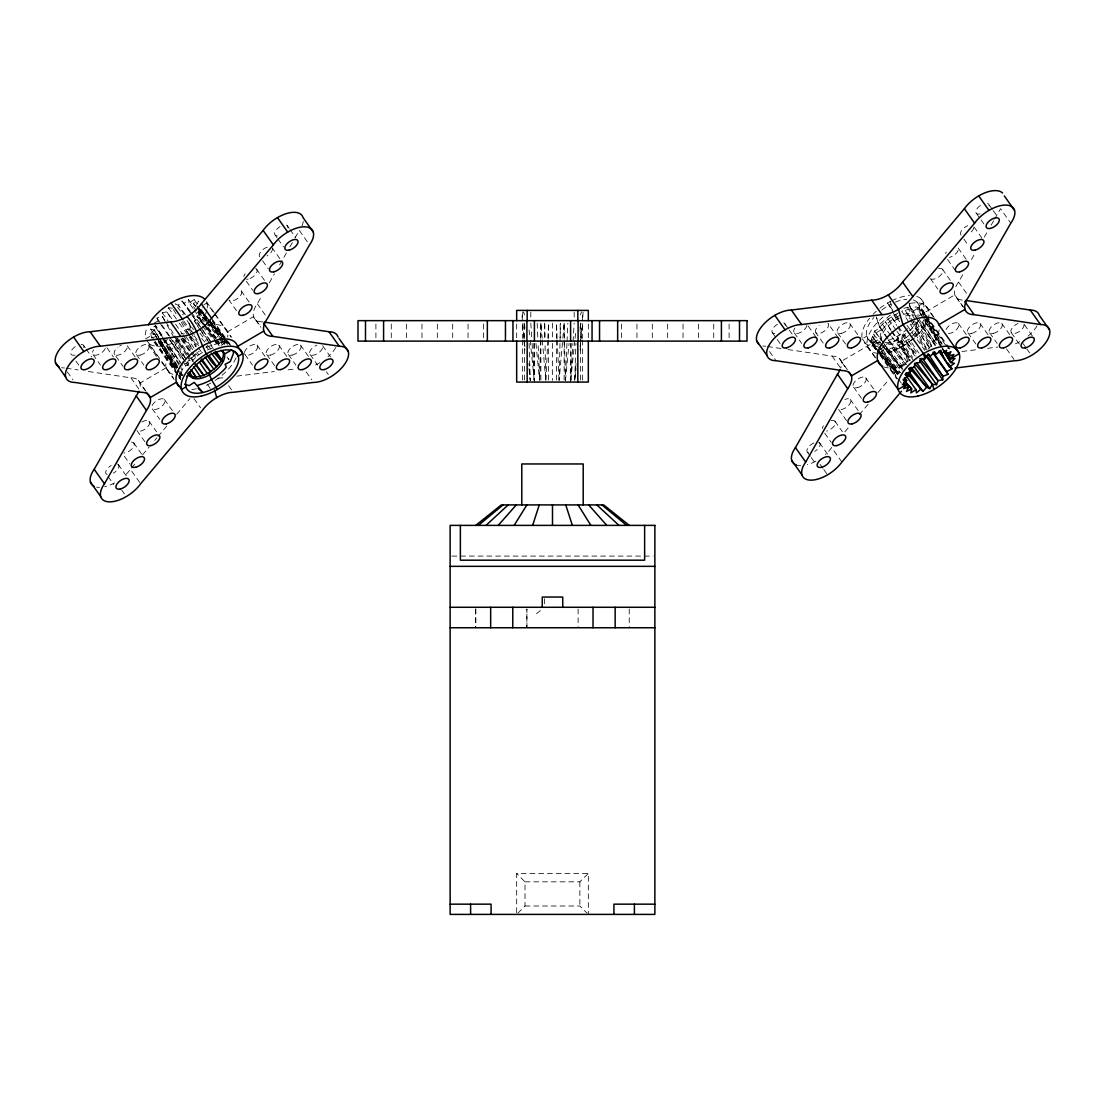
<?xml version="1.0" encoding="UTF-8"?>
<svg xmlns="http://www.w3.org/2000/svg" width="1105" height="1105" viewBox="0 0 1105 1105"><rect width="100%" height="100%" fill="white"/><g stroke="black" fill="none" stroke-linecap="round" stroke-linejoin="round"><path stroke-width="0.75" stroke-dasharray="5 3.75" d="M516.67 912.689L516.67 873.447L588.33 873.447L588.33 914.401M517.858 913.2L524.999 906.003L524.999 881.831L516.67 873.447M570.567 382.068L570.857 343.379M540.538 340.022L539.765 380.382L538.038 343.379M540.566 338.337L540.87 323.199L542.154 338.337M559.986 343.379L559.144 380.382L562.694 340.022M560.014 341.707L560.442 323.199M172.546 308.129L168.485 307.812L167.021 311.872L162.242 312.674L162.145 316.223L166.316 323.724M194.259 334.677L190.336 329.124L190.433 325.574M574.683 380.382L575.94 343.379M566.962 343.379L565.346 380.382L564.462 340.022M567.031 341.707L567.832 323.199M545.967 380.382L547.776 340.022M547.845 338.337L548.536 323.199L548.536 338.337M522.789 312.107L522.361 320.643L521.919 312.107M583.081 312.107L582.639 320.643L582.211 312.107M580.097 331.611L580.595 323.199L580.595 338.337M570.663 380.382L572.943 343.379M573.053 341.707L574.186 323.199M576.023 363.573L574.752 380.382L575.995 368.614M580.139 346.749L580.429 343.379M580.567 341.707L582.128 323.199M562.846 338.337L564.13 323.199L564.434 338.337M580.139 350.105L581.078 340.022M581.244 338.337L582.639 323.199L582.639 338.337M565.442 380.382L569.047 343.379M580.084 328.254L580.595 323.199M570.733 380.382L574.89 340.022M575.07 338.337L575.926 329.925M197.104 303.751L194.162 299.579L193.306 303.447L197.477 308.654M179.535 377.855L179.411 375.617L180.681 377.427L182.076 369.94L183.692 367.136L187.629 365.037M875.726 348.006L873.875 346.915L871.831 343.475L871.555 338.986L874.704 330.947L879.939 328.144L876.417 316.9M912.053 336.362L917.33 330.947L916.073 328.144L921.308 325.34L923.683 319.911L940.659 343.917M580.374 314.787L581.534 311.872M196.386 305.256L198.555 301.043L193.306 303.447L207.533 319.967M262.603 321.887A25.595 12.79 -35.3 0 1 257.299 303.792L261.595 296.306M269.302 282.825L274.454 273.847M279.593 264.855L286.457 252.879M289.883 246.885L294.165 239.398M295.021 237.907L299.317 230.42L307.687 242.257M955.853 286.761A25.595 12.79 -35.3 0 1 958.546 282.079L964.555 271.595M971.406 259.606L975.687 252.12M984.265 237.147L987.69 231.166M991.13 225.171L993.699 220.682M994.555 219.177L1000.55 208.707L1010.799 223.182M898.255 312.895L888.171 319.11L882.301 324.331L879.953 327.149L881.224 329.953L875.989 332.757L874.373 335.561L872.84 340.796L873.102 345.285L878.503 352.578M929.402 348.02L917.343 329.953L922.578 327.149L925.728 319.11L941.571 346.611M188.458 364.401L187.67 361.528L199.19 351.252M887.108 338.268L878.668 325.34L890.202 315.049L897.37 325.188M918.614 332.757C910.603 342.122 899.373 349.539 887.011 351.266L886.514 348.02L881.403 351.266L898.089 374.857M131.509 467.981L135.915 462.746M142.531 454.887L149.147 447.028M154.659 440.467L156.869 437.856M157.974 436.544L166.786 426.06M176.717 414.265L189.95 398.546M844.883 431.862L850.394 425.301M859.207 414.817L868.033 404.347M877.964 392.551L887.881 380.755M190.35 311.334L182.104 301.043L178.319 305.256L175.253 303.847L183.112 314.939M524.999 881.831L579.876 881.831L588.33 873.447M153.899 339.539L149.976 333.986L154.258 329.939L158.858 337.218M205.558 321.154L198.32 311.872L202.602 307.812M196.4 310.685L188.554 299.579L183.955 303.447L190.847 313.254M167.477 339.318L164.023 342.219L181.676 367.191M536.519 613.745L541.782 609.435M158.457 340.23L150.612 329.124L155.529 325.574L180.502 362.495M203.044 324.373L197.035 316.223L201.966 312.674L208.831 322.384M192.988 308.378L189.066 302.839L194.162 299.579M215.544 340.299L218.486 344.456L223.597 341.21L229.84 343.738L225.379 338.613M221.041 345.451L224.881 343.02L227.423 343.393L226.138 341.583M880.119 349.456L885.229 346.21L902.205 370.216M203.942 304.704L206.87 302.991L213.693 312.632M166.178 367.772L139.962 383.131L145.542 391.018M227.34 331.942L253.556 316.582L261.001 327.108M863.765 337.95L866.707 336.238L878.737 351.791M899.636 315.602A20.47 10.235 -35.3 0 0 880.533 338.379L841.209 361.404L846.789 369.305M918.379 316.21L954.803 294.869L965.038 309.345M873.102 345.285L881.804 340.188A20.47 10.235 -35.3 0 1 900.907 317.411M154.299 323.005L158.222 320.906L169.01 336.169M200.516 330.644L194.356 320.906L199.591 318.088L205.475 326.417M185.032 363.932L187.657 362.523L188.927 364.332L187.67 361.528M205.972 347.274L219.26 343.02L220.088 346.058M882.232 346.514L885.74 349.456L888.807 349.083L895.561 346.915L909.111 338.986L918.959 353.144M158.222 320.906L156.951 318.088L162.145 316.223L164.894 320.436M903.821 308.281L910.271 306.817L917.44 316.955M190.336 329.124L185.543 329.939L184.093 333.986L181.386 333.779M236.732 376.142L274.344 371.529M288.018 369.844L294.855 369.001M961.903 351.487L979.002 349.387M987.552 348.337L997.801 347.081M915.548 315.975L911.542 308.64L901.721 311.168L909.208 322.715M149.976 333.986L154.479 333.669L156.192 336.569L151.136 337.95L154.479 333.669L157.849 339.594M451.848 556.091L653.152 556.091M524.999 906.003L579.876 906.003L587.128 913.2M924.319 315.049L922.123 309.359L915.879 306.817L910.782 310.077L916.957 318.82M767.464 346.487L781.083 348.517M787.893 349.525L832.162 356.114A25.595 12.79 -35.3 0 1 840.739 368.02M66.231 368.2L78.137 369.982M88.359 371.501L130.915 377.827A25.595 12.79 -35.3 0 1 139.492 389.734M205.958 320.864L198.32 311.872L201.966 312.674M150.612 329.124L154.258 329.939L158.429 337.177M877.011 349.815L875.16 348.724L868.765 339.677M215.461 338.531L197.035 316.223L199.591 318.088M881.058 345.534L877.55 342.591L885.229 346.21L885.74 349.456L900.755 370.686M887.011 351.266L902.895 368.89M197.035 316.223L206.207 326.376M207.353 327.646L218.804 340.34M219.95 341.611L222.243 344.138M198.32 311.872L208.431 323.143M209.549 324.387L223.044 339.415M224.163 340.671L227.533 344.429M893.462 349.815L906.059 364.001M880.367 353.6L898.268 373.849M206.856 318.793L199.19 309.455L207.132 318.433M211.649 323.572L222.961 336.459M227.478 341.611L230.862 345.464M879.621 353.862L897.467 374.388L877.467 350.893M197.491 306.541L224.26 337.329M201.593 338.406L211.649 349.94M879.87 353.089L897.895 373.932M199.218 309.428L207.105 318.544M211.607 323.751L222.879 336.776M224.011 338.075L228.514 343.282M900.313 347.011L910.285 358.6M879.953 352.164L898.558 373.766M208.624 321.237L221.76 336.5M874.138 347.011L876.362 349.594M197.491 306.555L223.086 336.39M227.533 341.569L229.757 344.166L227.92 341.307M880.478 349.788L871.555 338.986M881.569 351.072L900.133 372.896M207.049 322.149L220.157 337.55M221.249 338.834L225.613 343.973M880.284 353.683L897.716 374.319M199.646 309.124L210.544 322.025M211.635 323.309L225.807 340.078M189.963 335.202L185.543 329.939L187.505 332.646M191.068 336.514L198.79 345.727M881.956 344.746L873.088 333.751M883.033 346.058L901.459 368.379M216.552 339.843L220.876 345.105M907.081 343.033L916.667 354.691M872.978 343.033L877.356 348.365M878.447 349.705L898.144 373.683M207.947 320.118L222.174 337.439M223.265 338.779L227.644 344.111M902.895 366.667L888.807 349.083M191.427 312.66L212.782 338.945M881.403 351.266L899.166 373.393M198.527 309.966L208.969 322.978M210.019 324.276L222.547 339.912M184.217 338.917L194.673 352.025M195.723 353.338L197.823 355.948M873.599 338.171L878.765 344.801M882.909 350.105L900.478 372.647M206.594 322.48L217.961 337.053M218.997 338.379L223.127 343.683M907.136 361.998L895.561 346.915M185.516 314.552L178.319 305.256L184.908 315.312M199.922 333.13L206.096 341.086M890.63 335.326L881.03 322.522M891.666 336.694L909.36 360.037M191.469 326.956L193.555 329.691M206.041 346.169L208.127 348.918M176.289 339.235L189.48 356.722M190.502 358.061L193.541 362.095M875.989 332.757L880.975 339.553M902.965 369.457L881.983 340.906L901.487 368.835M204.038 325.74L213.03 337.964M214.025 339.332L218.03 344.76M227.022 356.998L229.011 359.719L227.05 356.943M913.49 360.534L898.13 338.821L897.37 336.238L912.675 357.412M182.436 321.596L189.356 331.03M190.35 332.37L199.245 344.498M895.989 329.967L886.887 317.301M896.97 331.32L914.567 355.755M188.472 334L197.27 346.224M198.251 347.578L202.16 353.006M185.239 361.749L169.604 339.732L182.118 360.189M186.22 363.117L188.168 365.879M989.431 205.309L992.221 209.259M993.146 210.585L996.876 215.848M976.419 213.403L980.149 218.666M981.074 219.978L983.864 223.928M974.071 227.036L983.381 240.186M963.85 239.067L968.505 245.642M1024.418 324.76L1033.714 337.909M966.157 259.274L957.786 247.437A7.68 3.84 -35.3 0 1 956.626 252.838A7.68 3.84 -35.3 0 1 949.444 257.382M1023.05 343.572L1025.841 347.523M1026.78 348.835L1031.421 355.409M1011.407 332.84L1019.777 344.691M1001.765 323.434L1012 337.909M947.565 259.468L955.01 269.993M1006.503 348.862L1013.948 359.401M958.546 282.079L968.781 296.554M989.693 332.84L997.138 343.365M942.427 269.15L952.662 283.626M980.052 323.434L990.287 337.909M956.516 297.742L963.035 306.955M930.355 278.557L937.8 289.082M967.966 332.84L977.276 346.003M958.339 323.434L968.574 337.909M921.073 298.958L935.493 319.359M933.242 316.804L923.462 302.991L919.056 305.56L925.465 314.621L917.012 302.121M923.158 311.085L924.429 312.895M926.391 315.671L946.018 343.42M946.999 344.801L949.941 348.959M923.973 314.483L921.556 310.091L924.498 314.248M925.479 315.629L945.107 343.379M946.087 344.774L949.029 348.931M927.551 319.635L948.159 348.766M918.421 307.19L924.747 317.729M922.067 315.574L917.164 308.64L912.053 311.886L911.542 308.64M923.048 316.955L941.681 343.324M922.924 322.522L936.405 344.884M918.421 318.351L937.054 344.705M917.937 320.201L935.604 345.188M921.308 325.34L935.341 345.174M907.205 307.19L915.686 320.643M910.009 317.025L905.106 310.091L910.064 318.958M910.99 318.406L930.603 346.155M916.073 328.144L930.106 347.992M914.981 333.751L925.438 349.594M907.081 325.381L924.747 350.354M892.757 310.229L887.633 302.991L892.66 311.596M895.547 314.179L899.277 319.442M898.351 326.569L917.965 354.318M905.81 341.224L915.921 355.52M891.127 330.05L885.243 321.721L890.74 330.188M892.108 331.431L911.722 359.18M899.028 345.202L910.119 360.879M879.953 327.149L906.445 364.609M888.089 339.663L905.741 364.636M892.191 348.006L904.263 365.078M880.533 338.379L881.804 340.188M874.704 330.947L880.892 339.691M872.328 336.362L878.503 345.119M879.483 346.5L899.111 374.25M871.693 341.224L876.9 348.586M877.881 349.967L897.495 377.717M898.476 379.112L901.418 383.269M879.953 353.973L897.619 378.946M872.853 345.202L876.099 349.774M880.022 355.327L896.694 378.918M862.301 338.821L877.66 360.534M875.409 357.979L864.704 342.84A35.83 17.915 -35.3 0 0 882.135 345.368M849.745 323.434L859.994 337.909M837.673 332.84L846.983 346.003M838.267 337.909L828.032 323.434A7.68 3.84 -35.3 0 1 824.772 330.851A7.68 3.84 -35.3 0 1 815.96 332.84L825.269 346.003M865.657 377.73L875.892 392.206M839.496 358.531L848.792 371.694M832.162 356.114L842.397 370.589M853.571 387.137L862.881 400.286M808.183 326.072L816.554 337.909M850.298 399.444L860.533 413.919M794.246 332.84L801.691 343.365M784.605 323.434L788.321 328.696M789.26 330.022L792.976 335.285M846.596 420.687L838.225 408.85A7.68 3.84 -35.3 0 0 849.69 404.14A7.68 3.84 -35.3 0 0 844.869 399.444M772.519 332.84L776.249 338.102M777.174 339.428L781.829 346.003M834.938 421.157L842.383 431.696M769.494 351.5L776 360.713M824.731 433.201L831.236 442.414M841.886 462.056L831.637 447.58A25.595 12.79 -35.3 0 1 825.366 454.5M819.592 442.87L829.827 457.36M820.09 464.321L822.88 468.271M823.805 469.584L827.535 474.846M807.506 452.276L810.297 456.227M811.236 457.539L814.951 462.815M287.259 225.71L289.123 228.348M290.049 229.66L295.629 237.561M275.173 235.116L277.037 237.755M277.963 239.067L283.557 246.968M271.899 247.437L280.269 259.274M262.617 260.78L268.197 268.681M330.616 356.998L322.232 345.161A7.68 3.84 -35.3 0 1 317.895 353.351A7.68 3.84 -35.3 0 1 309.566 353.351A7.68 3.84 -35.3 0 1 316.804 345.161M256.54 269.15L264.924 280.988M326.458 371.86L328.323 374.498M310.16 354.553L317.605 365.092M300.519 345.161L308.903 356.998M246.332 281.181L252.838 290.394M306.196 371.902L311.776 379.802M257.299 303.792L266.609 316.955M288.446 354.553L295.891 365.092M241.194 290.864L249.564 302.715M278.805 345.161L287.176 356.998M255.269 319.456L260.849 327.356M236.553 310.795L229.108 300.27A7.68 3.84 -35.3 0 0 239.398 296.969A7.68 3.84 -35.3 0 0 238.984 290.132M266.733 354.553L275.104 366.404M257.092 345.161L265.462 356.998M245.006 354.553L252.451 365.092M206.414 301.72L214.218 312.743M215.199 314.124L231.456 337.122M214.674 314.013L231.069 337.205M212.229 319.11L226.939 339.912M212.298 320.464L226.028 339.884M212.409 321.693L225.158 339.718M226.138 341.114L228.1 343.89M201.027 309.303L209.867 321.79M210.848 323.171L222.616 339.815M223.597 341.21L224.881 343.02M209.812 323.779L221.594 340.423M222.575 341.804L224.536 344.58M197.381 312.066L204.245 321.79M208.168 327.329L219.26 343.02M193.969 309.773L203.776 323.641M204.757 325.036L214.563 338.904M206.455 327.812L216.262 341.68M217.243 343.075L219.204 345.837M214.923 341.583L216.193 343.393M182.104 301.043L190.93 313.53M191.911 314.911L211.538 342.661L191.828 314.649M194.356 320.906L199.259 327.84M200.24 329.221L208.085 340.326M209.066 341.707L213.969 348.655M201.497 332.025L210.337 344.511M211.317 345.906L213.279 348.683M187.035 320.491L190.958 326.044M183.706 320.906L191.51 331.942L188.817 322.729M194.3 335.892L197.091 339.843M228.638 385.728L232.354 390.99M168.485 307.812L178.292 321.693M179.272 323.074L188.099 335.561M189.079 336.942L195.958 346.666M186.054 336.763L195.861 350.644M196.842 352.025L198.803 354.802M190.309 351.224L181.538 338.821A35.83 17.915 -35.3 0 1 148.098 342.84L157.849 356.625M191.275 352.606L195.184 358.117M162.242 312.674L168.126 321.003M180.875 339.028L190.695 352.909M177.311 337.95L190.06 355.99M191.041 357.385L193.016 360.161M188.734 356.915L190.019 358.724M207.436 384.443L210.226 388.394M156.951 318.088L160.874 323.641M161.855 325.036L171.676 338.904M172.656 340.299L186.386 359.719L175.515 340.216M169.99 337.55L184.715 358.365M170.474 340.768L185.184 361.57M186.165 362.965L188.126 365.741M154.949 326.486L182.422 365.327M164.493 340.354L180.184 362.551M180.806 368.131L182.076 369.94M159.438 341.611L179.051 369.36M158.402 342.219L179.01 371.349M179.991 372.744L181.952 375.52M179.272 373.366L180.557 375.175M154.88 340.92L175.488 370.065M154.99 342.149L177.56 374.056M178.54 375.451L180.502 378.228M154.078 342.122L177.629 375.424M178.609 376.805L180.571 379.581L158.733 341.017M194.01 398.56L200.53 407.773M146.675 340.188L173.623 378.297M161.758 362.15L174.162 379.692M148.512 345.161L156.882 356.998M136.426 354.553L143.871 365.092M135.169 356.998L126.799 345.161A7.68 3.84 -35.3 0 1 123.539 352.564A7.68 3.84 -35.3 0 1 114.713 354.553L123.083 366.404M164.41 399.444L172.781 411.295M138.249 380.244L145.694 390.783M130.915 377.827L139.285 389.664M152.338 408.85L159.783 419.375M106.936 347.785L113.456 356.998M149.051 421.157L156.496 431.696M93 354.553L100.445 365.092M83.358 345.161L85.223 347.785M86.149 349.097L91.729 356.998M136.979 430.563L145.349 442.414M75.941 361.142L78.731 365.092M133.705 442.87L142.075 454.721M67.322 371.902L72.902 379.802M124.409 456.227L129.989 464.128M139.713 482.457L130.404 469.293A25.595 12.79 -35.3 0 1 124.119 476.214M118.346 464.597L126.716 476.435M121.633 489.985L124.423 493.935M108.124 476.628L113.704 484.529M171.786 318.737L167.021 311.872L171.275 319.179M175.585 324.221L182.242 333.834M183.195 335.202L192.698 348.931M899.663 321.748L894.788 314.621L896.279 319.718L895.009 317.909L893.517 312.812M182.947 337.95L191.704 350.782M192.684 352.205L196.579 357.91M922.578 327.149L935.065 345.603M165.805 321.831L174.065 334.47M174.977 335.865L186.911 354.111M910.147 324.166L926.998 350.147M891.652 331.597L909.981 359.843M174.258 336.542L186.427 355.313M187.367 356.763L191.11 362.537M924.968 321.721L939.692 345.05M159.783 338.683L177.27 366.377M941.267 347.011L917.164 308.64L923.407 311.168L942.109 343.987M942.164 348.434L943.946 351.28M161.054 341.196L178.913 369.623M179.797 371.045L182.477 375.313M916.584 322.108L931.874 346.846M183.016 361.639L186.621 367.454M173.416 309.552L176.924 315.243M181.289 322.37L189.162 335.188M190.046 336.611L196.165 346.583M891.486 316.859L896.721 325.423M897.605 326.859L915.962 356.832M921.556 310.091L925.949 317.48M926.833 318.958L941.93 344.332M179.065 365.202L155.529 325.574L179.217 369.25M158.83 340.975L175.529 369.084M179.051 374.996L180.806 377.951M157.062 338.019L175.115 368.379M182.325 338.199L191.676 354.291M925.576 319.193L941.529 346.846M942.372 348.296L944.057 351.21M160.943 341.265L176.897 368.918M177.739 370.368L181.096 376.197M159.258 338.613L176.772 369.029M156.15 336.624L154.479 333.669L145.708 338.821A35.83 17.915 -35.3 0 1 147.172 327.453M156.979 338.089L175.364 370.493M910.893 320.436L926.612 348.531M167.159 325.229L174.687 338.724M924.774 315.961L940.093 343.848M940.894 345.312L943.311 349.719M154.258 329.939L159.935 340.243M160.75 341.721L175.35 368.241M916.349 317.439L932.371 346.79M523.466 311.872L524.626 314.787M903.78 345.285L901.003 338.379L907.744 361.404M890.064 301.016L892.301 308.696M876.693 318.157L878.668 325.34M909.443 303.778L910.782 310.077L908.586 300.767M217.989 341.21L218.486 344.456M188.554 299.579L189.066 302.839M529.074 329.925L529.93 338.337M530.11 340.022L534.268 380.382M524.405 338.337L524.405 323.199L524.916 328.254M529.005 368.614L530.207 380.382L528.977 363.573M535.953 343.379L539.558 380.382M523.756 338.337L522.361 323.199L522.361 338.337M523.922 340.022L524.861 350.105M542.306 340.022L545.746 380.382L545.014 343.379M522.872 323.199L524.433 341.707M524.571 343.379L524.861 346.749M530.814 323.199L531.947 341.707M532.058 343.379L534.337 380.382M524.405 323.199L524.903 331.611M557.155 338.337L556.464 323.199L556.464 338.337M557.224 340.022L559.033 380.382M537.168 323.199L537.969 341.707M529.06 343.379L530.317 380.382M544.558 323.199L544.986 341.707M534.143 343.379L534.433 382.068M729.093 324.055L729.093 337.702M713.733 324.055L713.733 337.702M698.374 324.055L698.374 337.702M683.028 324.055L683.028 337.702M667.669 324.055L667.669 337.702M652.309 324.055L652.309 337.702M636.95 324.055L636.95 337.702M629.228 608.993L629.228 627.751M621.604 324.055L621.604 337.702M588.33 324.055L588.33 337.702M582.639 340.022L582.639 380.382M580.595 340.022L580.595 380.382M579.876 881.831L579.876 906.003M578.095 608.993L578.136 627.751M574.186 312.107L574.186 318.931M571.009 343.379L571.009 380.382M564.13 323.199L564.13 338.337M564.13 340.022L564.13 380.382M560.18 324.055L560.18 337.702M556.464 340.022L556.464 380.382M552.5 323.199L552.5 341.707M552.5 343.379L552.5 380.382M548.536 340.022L548.536 380.382M544.82 324.055L544.82 337.702M544.406 598.758L544.406 605.581M540.87 323.199L540.87 338.337M540.87 340.022L540.87 380.382M533.991 343.379L533.991 380.382M530.814 312.107L530.814 318.931M524.405 340.022L524.405 380.382M522.361 340.022L522.361 380.382M516.67 324.055L516.67 337.702M483.396 324.055L483.396 337.702M475.772 608.993L475.772 627.751M475.716 608.993L475.716 627.751M468.05 324.055L468.05 337.702M452.691 324.055L452.691 337.702M437.331 324.055L437.331 337.702M421.972 324.055L421.972 337.702M406.626 324.055L406.626 337.702M391.267 324.055L391.267 337.702M375.907 324.055L375.907 337.702M207.505 325.381A35.83 17.915 -35.3 0 1 227.658 337.191M183.029 374.885A35.83 17.915 -35.3 0 1 180.184 375.161M172.891 374.333A35.83 17.915 -35.3 0 1 182.56 338.144M64.518 367.951A25.595 12.79 -35.3 0 1 61.576 367.675M114.713 354.553A7.68 3.84 -35.3 0 1 117.973 347.136M119.63 346.017A7.68 3.84 -35.3 0 1 121.357 345.161M105.279 348.448A7.68 3.84 -35.3 0 1 95.942 355.244A7.68 3.84 -35.3 0 1 93.607 349.857M81.162 344.429A7.68 3.84 -35.3 0 1 83.552 348.448M75.016 355.106A7.68 3.84 -35.3 0 1 70.706 352.564A7.68 3.84 -35.3 0 1 76.19 346.017M206.87 302.991A35.83 17.915 -35.3 0 1 207.188 308.226M206.939 309.69A35.83 17.915 -35.3 0 1 197.339 326.182M192.187 361.266A20.47 10.235 -35.3 0 1 202.712 352.288M207.339 349.981A20.47 10.235 -35.3 0 1 211.856 348.545M236.111 357.771A35.83 17.915 -35.3 0 1 226.829 370.893M225.779 371.943A35.83 17.915 -35.3 0 1 214.881 380.617M210.917 383.007A35.83 17.915 -35.3 0 1 204.149 386.28M196.248 388.808A35.83 17.915 -35.3 0 1 191.828 389.526M217.934 378.449A25.595 12.79 -35.3 0 1 223.044 377.827M335.81 347.495A25.595 12.79 -35.3 0 1 328.019 356.777M319.953 362.647A25.595 12.79 -35.3 0 1 314.165 365.534M244.426 352.564A7.68 3.84 -35.3 0 1 254.399 344.442A7.68 3.84 -35.3 0 1 254.841 351.708A7.68 3.84 -35.3 0 1 244.495 353.697M114.616 482.899A25.595 12.79 -35.3 0 1 104.63 486.78M99.505 487.388A25.595 12.79 -35.3 0 1 96.549 487.112M152.131 405.549A7.68 3.84 -35.3 0 1 162.67 398.739A7.68 3.84 -35.3 0 1 161.675 406.447A7.68 3.84 -35.3 0 1 151.813 407.98M141.896 422.027A7.68 3.84 -35.3 0 1 149.258 424.458A7.68 3.84 -35.3 0 1 137.904 431.102M131.495 442.152A7.68 3.84 -35.3 0 1 133.083 447.58A7.68 3.84 -35.3 0 1 123.815 453.009M117.42 464.045A7.68 3.84 -35.3 0 1 113.428 473.133M107.185 474.542A7.68 3.84 -35.3 0 1 111.177 465.454M303.281 221.373A25.595 12.79 -35.3 0 1 302.01 225.738M255.614 268.598A7.68 3.84 -35.3 0 1 256.388 273.142A7.68 3.84 -35.3 0 1 249.896 278.557M248.197 279.095A7.68 3.84 -35.3 0 1 246.664 279.275M243.887 276.568A7.68 3.84 -35.3 0 1 245.075 273.847M272.41 248.293A7.68 3.84 -35.3 0 1 266.982 255.973M259.827 256.83A7.68 3.84 -35.3 0 1 260.973 251.429A7.68 3.84 -35.3 0 1 268.17 246.885M286.333 225.171A7.68 3.84 -35.3 0 1 287.839 227.699M277.383 235.848A7.68 3.84 -35.3 0 1 274.731 232.492A7.68 3.84 -35.3 0 1 280.09 226.58M831.209 420.618A7.68 3.84 -35.3 0 1 835.145 424.458A7.68 3.84 -35.3 0 1 826.595 431.102M822.286 428.574A7.68 3.84 -35.3 0 1 823.474 425.867M913.31 299.952A30.664 15.332 -35.3 0 1 917.799 315.284M914.567 320.906A30.664 15.332 -35.3 0 1 909.857 326.514M907.633 328.668A30.664 15.332 -35.3 0 1 887.702 340.713M880.519 342.398A30.664 15.332 -35.3 0 1 873.862 317.508M881.776 310.063A30.664 15.332 -35.3 0 1 891.155 304.055M895.326 302.121A30.664 15.332 -35.3 0 1 906.777 299.262M910.258 303.364A35.83 17.915 -35.3 0 1 928.877 311.513A35.83 17.915 -35.3 0 1 915.686 336.804M914.553 337.84A35.83 17.915 -35.3 0 1 880.091 353.476M878.475 353.42A35.83 17.915 -35.3 0 1 883.807 316.431M916.749 296.43A35.83 17.915 -35.3 0 1 920.714 316.928M918.214 320.906A35.83 17.915 -35.3 0 1 909.443 330.602M905.865 333.572A35.83 17.915 -35.3 0 1 883.668 344.995M862.024 337.605A35.83 17.915 -35.3 0 1 869.552 318.254M873.047 314.345A35.83 17.915 -35.3 0 1 876.334 311.209M879.898 308.226A35.83 17.915 -35.3 0 1 890.312 301.499M891.68 300.795A35.83 17.915 -35.3 0 1 909.456 295.601M939.139 329.953A35.83 17.915 -35.3 0 1 928.076 349.18M905.396 364.553A35.83 17.915 -35.3 0 1 884.373 367.095M893.393 374.208A25.595 12.79 -35.3 0 1 913.531 358.531M815.863 461.186A25.595 12.79 -35.3 0 1 807.244 464.722M800.752 465.675A25.595 12.79 -35.3 0 1 796.498 465.053M818.667 442.332A7.68 3.84 -35.3 0 1 814.675 451.42M808.432 452.829A7.68 3.84 -35.3 0 1 807.658 448.285A7.68 3.84 -35.3 0 1 814.15 442.87M915.451 322.025A20.47 10.235 -35.3 0 1 910.479 330.657M905.423 335.381A20.47 10.235 -35.3 0 1 884.373 342.122M904.139 314.151A20.47 10.235 -35.3 0 1 914.111 315.602M916.943 322.715A20.47 10.235 -35.3 0 1 910.617 333.696M908.738 335.492A20.47 10.235 -35.3 0 1 885.644 343.931M905.423 315.961A20.47 10.235 -35.3 0 1 912.923 315.961M973.726 227.699A7.68 3.84 -35.3 0 1 969.886 233.127M961.06 235.116A7.68 3.84 -35.3 0 1 967.718 225.71M945.507 253.542A7.68 3.84 -35.3 0 1 946.322 252.133M962.317 300.104A25.595 12.79 -35.3 0 1 955.259 288.253M938.698 268.598A7.68 3.84 -35.3 0 1 941.819 273.847A7.68 3.84 -35.3 0 1 931.28 279.095M987.566 203.458A7.68 3.84 -35.3 0 1 989.086 205.986M980.163 213.942A7.68 3.84 -35.3 0 1 975.839 211.414A7.68 3.84 -35.3 0 1 981.337 204.867M806.899 325.423A7.68 3.84 -35.3 0 1 797.976 333.379A7.68 3.84 -35.3 0 1 794.854 328.144M765.765 346.238A25.595 12.79 -35.3 0 1 762.809 345.962M815.96 332.84A7.68 3.84 -35.3 0 1 819.219 325.423M783.68 322.895A7.68 3.84 -35.3 0 1 785.185 325.423M774.729 333.572A7.68 3.84 -35.3 0 1 772.077 330.215A7.68 3.84 -35.3 0 1 777.437 324.304M1037.056 325.782A25.595 12.79 -35.3 0 1 1028.009 336.155M1019.763 341.735A25.595 12.79 -35.3 0 1 1015.412 343.807M946.06 329.539A7.68 3.84 -35.3 0 1 955.645 322.729A7.68 3.84 -35.3 0 1 957.372 328.613A7.68 3.84 -35.3 0 1 947.178 333.379M1023.99 324.304A7.68 3.84 -35.3 0 1 1017.995 332.301A7.68 3.84 -35.3 0 1 1010.799 331.251A7.68 3.84 -35.3 0 1 1018.05 323.434M526.905 627.751L526.905 608.993L526.864 627.751M140.169 355.106A7.68 3.84 -35.3 0 0 149.023 346.017A7.68 3.84 -35.3 0 0 138.222 348.448A7.68 3.84 -35.3 0 0 140.169 355.106M270.463 355.106A7.68 3.84 -35.3 0 0 279.316 346.017A7.68 3.84 -35.3 0 0 268.515 348.448A7.68 3.84 -35.3 0 0 270.463 355.106M292.176 355.106A7.68 3.84 -35.3 0 0 301.03 346.017A7.68 3.84 -35.3 0 0 290.228 348.448A7.68 3.84 -35.3 0 0 292.176 355.106M857.314 387.675A7.68 3.84 -35.3 0 0 866.168 378.587A7.68 3.84 -35.3 0 0 855.367 381.032A7.68 3.84 -35.3 0 0 857.314 387.675M841.416 333.379A7.68 3.84 -35.3 0 0 850.27 324.304A7.68 3.84 -35.3 0 0 839.469 326.735A7.68 3.84 -35.3 0 0 841.416 333.379M993.423 333.379A7.68 3.84 -35.3 0 0 1002.276 324.304A7.68 3.84 -35.3 0 0 991.475 326.735A7.68 3.84 -35.3 0 0 993.423 333.379M971.709 333.379A7.68 3.84 -35.3 0 0 980.563 324.304A7.68 3.84 -35.3 0 0 969.762 326.735A7.68 3.84 -35.3 0 0 971.709 333.379"/><path stroke-width="1.5" d="M919.871 358.586L937.979 380.603L942.758 379.802L942.855 376.252L928.186 353.793M532.624 525.386L539.254 504.916M914.719 363.738L932.454 384.347L936.515 384.664L937.979 380.603L922.758 358.642M94.091 486.297A25.595 12.79 -35.3 0 1 94.201 469.293L136.219 395.921A25.595 12.79 -35.3 0 0 138.912 391.239M104.45 483.769L146.454 410.397A25.595 12.79 -35.3 0 0 141.15 392.303L74.767 382.427A25.595 12.79 -35.3 0 1 69.463 364.332A25.595 12.79 -35.3 0 1 100.348 346.238L180.709 336.362A25.595 12.79 -35.3 0 0 211.607 318.268L273.363 244.896A25.595 12.79 -35.3 0 1 304.248 226.801A25.595 12.79 -35.3 0 1 309.552 244.896L267.548 318.268A25.595 12.79 -35.3 0 0 272.838 336.362L339.235 346.238A25.595 12.79 -35.3 0 1 344.539 364.332A25.595 12.79 -35.3 0 1 313.64 382.427L233.279 392.303A25.595 12.79 -35.3 0 0 202.395 410.397L140.639 483.769A25.595 12.79 -35.3 0 1 109.74 501.863A25.595 12.79 -35.3 0 1 104.45 483.769L94.201 469.293M796.498 465.053A25.595 12.79 -35.3 0 1 795.448 447.58L837.452 374.208A25.595 12.79 -35.3 0 0 840.159 369.526M901.431 391.308L841.886 462.056A25.595 12.79 -35.3 0 1 810.987 480.15A25.595 12.79 -35.3 0 1 805.683 462.056L847.701 388.684A25.595 12.79 -35.3 0 0 842.397 370.589L776 360.713A25.595 12.79 -35.3 0 1 770.71 342.619A25.595 12.79 -35.3 0 1 801.595 324.525L881.956 314.649A25.595 12.79 -35.3 0 0 912.841 296.554L974.596 223.182A25.595 12.79 -35.3 0 1 1005.495 205.074A25.595 12.79 -35.3 0 1 1010.799 223.182L968.781 296.554A25.595 12.79 -35.3 0 0 974.085 314.649L1040.482 324.525A25.595 12.79 -35.3 0 1 1045.772 342.619A25.595 12.79 -35.3 0 1 1014.887 360.713L955.052 368.062M514.115 525.386L526.905 504.916M904.042 380.12L911.694 389.015L906.445 391.432L908.614 387.22L904.152 382.081L908.614 387.22L903.572 388.629L906.901 384.347L904.65 381.736L906.901 384.347L902.398 384.664L906.68 380.603L903.034 379.802L907.965 376.252L905.409 374.374L910.644 371.57L909.387 368.766L914.567 366.901L914.664 363.338L919.457 362.537L920.907 358.49L924.968 358.793L927.689 354.512L930.742 355.921L934.526 351.708L936.377 354.125L940.977 350.257L941.488 353.503L946.598 350.257L945.728 354.125L950.991 351.708L948.808 355.921L953.864 354.512L950.521 358.793L947.082 353.02M909.498 367.868L926.681 387.22L929.747 388.629L932.454 384.347L916.625 362.799M59.104 366.86A25.595 12.79 -35.3 0 1 61.714 346.721A25.595 12.79 -35.3 0 1 90.113 331.762L170.474 321.887A25.595 12.79 -35.3 0 0 201.359 303.792L263.114 230.42A25.595 12.79 -35.3 0 1 286.112 213.693A25.595 12.79 -35.3 0 1 303.06 217.616L313.295 232.091M758.431 343.807A25.595 12.79 -35.3 0 1 764.398 323.461A25.595 12.79 -35.3 0 1 791.36 310.049L871.721 300.173A25.595 12.79 -35.3 0 0 902.605 282.079L964.361 208.707A25.595 12.79 -35.3 0 1 1002.594 193.03M498.203 525.386L516.311 504.916M908.241 373.241L922.896 391.432L926.681 387.22L911.252 367.316M486.007 525.386L508.176 504.916M478.341 525.386L503.065 504.916M475.716 525.386L501.311 504.916L603.689 504.916L629.284 525.386M905.147 374.374L915.935 389.637L910.838 392.883L911.694 389.015L904.981 381.432M186.621 376.266L189.521 374.567A20.47 10.235 -35.3 0 0 214.411 371.57A20.47 10.235 -35.3 0 0 220.627 350.354M231.719 349.843L224.467 354.097L223.196 352.288A20.47 10.235 -35.3 0 1 208.721 372.758A20.47 10.235 -35.3 0 1 188.237 372.758L189.521 374.567M178.817 386.28A35.83 17.915 -35.3 0 1 197.809 348.904A35.83 17.915 -35.3 0 1 237.575 346.418L263.791 331.058M185.944 386.902L181.538 389.485L176.413 382.247L150.197 397.607L146.482 392.344M882.743 366.432A35.83 17.915 -35.3 0 1 896.5 329A35.83 17.915 -35.3 0 1 938.822 324.704L965.038 309.345M906.901 384.347L898.13 389.485L877.66 360.534L851.444 375.893L848.654 371.943M947.123 352.965L950.521 358.793L959.292 353.655L938.822 324.704M933.048 352.15L946.778 371.57L952.013 368.766L948.09 363.214M946.778 371.57L948.049 374.374L942.855 376.252L927.04 355.851M197.795 385.286C208.845 382.33 219.025 375.935 226.332 367.136L225.061 364.332L230.296 361.528L233.445 353.49L233.307 351.252M950.521 358.793L955.024 358.49L950.742 362.537L943.38 350.879M450.136 566.34L654.864 566.34M450.136 607.28L654.864 607.28M450.136 627.751L654.864 627.751M450.136 904.166L491.076 904.166L491.076 914.401M654.864 904.166L613.924 904.166L613.924 914.401M965.549 300.422L1030.233 310.049A25.595 12.79 -35.3 0 1 1039.294 315.339L1049.529 329.815M264.302 322.135L329 331.762A25.595 12.79 -35.3 0 1 338.047 337.053M184.728 384.195L189.121 385.645L194.218 382.399L202.919 392.524A30.664 15.332 -35.3 0 0 238.293 356.238L242.699 353.655L237.575 346.418M952.013 368.766L949.471 366.901L938.905 351.28M601.935 504.916L626.659 525.386M198.237 388.587L202.919 392.524A30.664 15.332 -35.3 0 1 195.143 365.962A30.664 15.332 -35.3 0 1 238.293 356.238L234.882 351.418M596.824 504.916L618.993 525.386M906.307 372.661L921.045 389.015L916.446 392.883L915.935 389.637M588.689 504.916L606.797 525.386M213.887 352.509L221.704 361.487M904.498 378.034L906.68 380.603L904.608 377.951M216.456 366.805C200.93 353.241 200.709 331.431 187.021 316.582M905.796 373.628L907.965 376.252L905.962 373.531M200.958 359.885L210.378 371.681M211.248 353.034L219.577 364.015M194.563 363.448L203.693 375.548M205.102 357.081L213.9 369.291M191.096 369.995L195.986 376.888L191.068 369.899M1004.307 195.903L1014.542 210.378M978.712 195.903L988.947 210.378M964.361 208.707L974.596 223.182M1030.233 310.049L1040.482 324.525M964.776 301.485L974.085 314.649M902.605 282.079L912.841 296.554M939.526 350.727L941.488 353.503M940.245 352.122L943.187 356.28M933.324 353.572L948.049 374.374M888.254 294.869L898.489 309.345L902.992 324.704L923.462 353.655L924.968 358.793M925.106 354.829L942.758 379.802M919.843 361.073L936.515 384.664M871.721 300.173L881.956 314.649M914.042 366.432L929.747 388.629M908.683 368.794L910.644 371.57M909.166 372.012L922.896 391.432M837.452 374.208L847.701 388.684M791.36 310.049L801.595 324.525M774.812 315.339L785.047 329.815M756.718 340.934L766.953 355.409M795.448 447.58L805.683 462.056M791.705 460.371L801.94 474.846M277.466 217.616L287.701 232.091M263.114 230.42L273.363 244.896M338.973 338.379L348.282 351.542M329 331.762L339.235 346.238M263.529 323.199L272.838 336.362M201.359 303.792L211.607 318.268M215.931 351.418L222.796 361.142M215.24 351.459L222.105 361.169M208.969 355.492L216.815 366.584M171.04 302.991L182.739 319.525M201.745 358.959L210.572 371.446M208.721 372.758L211.483 379.664L217.367 389.485M170.474 321.887L180.709 336.362M195.958 364.319L203.803 375.424M188.043 373.656L190.005 376.432M136.219 395.921L146.454 410.397M90.113 331.762L100.348 346.238M73.579 337.053L83.814 351.542M55.471 362.647L65.706 377.123M90.458 482.098L100.693 496.573M199.494 362.178L207.284 373.587M193.914 366.86L200.475 376.971M578.095 504.916L590.885 525.386M189.314 371.832L192.919 377.648M939.885 350.755L949.471 366.901L954.389 363.338L950.742 362.537L944.071 350.962M565.746 504.916L572.376 525.386M932.454 384.347L933.96 389.485M214.494 389.927L216.746 397.607M739.507 320.643L739.507 341.114M721.413 320.643L721.413 341.114M644.629 525.386L644.629 560.194L460.371 560.194L460.371 525.386M634.394 904.166L634.394 914.401M617.654 320.643L617.654 341.114M615.154 607.28L615.154 627.751M599.545 320.643L599.545 341.114M593.026 607.28L593.026 627.751M592.059 320.643L592.059 341.114M588.33 320.643L588.33 310.408L516.67 310.408L516.67 320.643M588.33 341.114L588.33 382.068L516.67 382.068L516.67 341.114M583.205 504.916L583.205 463.962L521.795 463.962L521.795 504.916M578.095 320.643L578.095 341.114M577.832 310.408L577.832 320.643M577.832 341.114L577.832 382.068M570.594 320.643L570.594 341.114M562.735 607.28L562.735 597.045L542.265 597.045L542.265 607.28M552.5 504.916L552.5 525.386M534.406 320.643L534.406 341.114M527.168 310.408L527.168 320.643M527.168 341.114L527.168 382.068M526.905 320.643L526.905 341.114M512.941 320.643L512.941 341.114M512.775 607.28L512.775 627.751M505.455 320.643L505.455 341.114M490.661 607.28L490.661 627.751M487.346 320.643L487.346 341.114M470.606 904.166L470.606 914.401M383.587 320.643L383.587 341.114M365.493 320.643L365.493 341.114M148.457 324.87A35.83 17.915 -35.3 0 1 176.703 300.021A35.83 17.915 -35.3 0 1 204.466 298.958M747.008 320.643L357.992 320.643L357.992 341.114L747.008 341.114L747.008 320.643M654.864 525.386L450.136 525.386L450.136 914.401L654.864 914.401L654.864 525.386M945.728 354.125L944.057 351.21L945.728 354.125M106.978 369.581A7.68 3.84 -35.3 0 0 115.832 360.492A7.68 3.84 -35.3 0 0 105.03 362.923A7.68 3.84 -35.3 0 0 106.978 369.581M201.372 396.046A35.83 17.915 -35.3 0 0 242.699 353.655A35.83 17.915 -35.3 0 0 192.284 365.009A35.83 17.915 -35.3 0 0 201.372 396.046M128.691 369.581A7.68 3.84 -35.3 0 0 137.545 360.492A7.68 3.84 -35.3 0 0 126.744 362.923A7.68 3.84 -35.3 0 0 128.691 369.581M150.404 369.581A7.68 3.84 -35.3 0 0 159.258 360.492A7.68 3.84 -35.3 0 0 148.457 362.923A7.68 3.84 -35.3 0 0 150.404 369.581M85.251 369.581A7.68 3.84 -35.3 0 0 94.105 360.492A7.68 3.84 -35.3 0 0 83.303 362.923A7.68 3.84 -35.3 0 0 85.251 369.581M302.411 369.581A7.68 3.84 -35.3 0 0 311.279 360.492A7.68 3.84 -35.3 0 0 300.463 362.923A7.68 3.84 -35.3 0 0 302.411 369.581M280.698 369.581A7.68 3.84 -35.3 0 0 289.551 360.492A7.68 3.84 -35.3 0 0 278.75 362.923A7.68 3.84 -35.3 0 0 280.698 369.581M258.984 369.581A7.68 3.84 -35.3 0 0 267.838 360.492A7.68 3.84 -35.3 0 0 257.037 362.923A7.68 3.84 -35.3 0 0 258.984 369.581M324.138 369.581A7.68 3.84 -35.3 0 0 332.992 360.492A7.68 3.84 -35.3 0 0 322.19 362.923A7.68 3.84 -35.3 0 0 324.138 369.581M135.597 467.305A7.68 3.84 -35.3 0 0 144.451 458.216A7.68 3.84 -35.3 0 0 133.65 460.647A7.68 3.84 -35.3 0 0 135.597 467.305M150.943 445.577A7.68 3.84 -35.3 0 0 159.811 436.503A7.68 3.84 -35.3 0 0 148.995 438.934A7.68 3.84 -35.3 0 0 150.943 445.577M166.303 423.864A7.68 3.84 -35.3 0 0 175.156 414.789A7.68 3.84 -35.3 0 0 164.355 417.22A7.68 3.84 -35.3 0 0 166.303 423.864M120.238 489.018A7.68 3.84 -35.3 0 0 129.092 479.929A7.68 3.84 -35.3 0 0 118.29 482.374A7.68 3.84 -35.3 0 0 120.238 489.018M273.791 271.858A7.68 3.84 -35.3 0 0 282.645 262.769A7.68 3.84 -35.3 0 0 271.844 265.2A7.68 3.84 -35.3 0 0 273.791 271.858M258.446 293.571A7.68 3.84 -35.3 0 0 267.3 284.482A7.68 3.84 -35.3 0 0 256.498 286.927A7.68 3.84 -35.3 0 0 258.446 293.571M243.086 315.284A7.68 3.84 -35.3 0 0 251.94 306.209A7.68 3.84 -35.3 0 0 241.139 308.64A7.68 3.84 -35.3 0 0 243.086 315.284M289.151 250.144A7.68 3.84 -35.3 0 0 298.005 241.056A7.68 3.84 -35.3 0 0 287.203 243.487A7.68 3.84 -35.3 0 0 289.151 250.144M867.549 402.151A7.68 3.84 -35.3 0 0 876.403 393.062A7.68 3.84 -35.3 0 0 865.602 395.507A7.68 3.84 -35.3 0 0 867.549 402.151M852.19 423.864A7.68 3.84 -35.3 0 0 861.044 414.789A7.68 3.84 -35.3 0 0 850.242 417.22A7.68 3.84 -35.3 0 0 852.19 423.864M836.83 445.577A7.68 3.84 -35.3 0 0 845.698 436.503A7.68 3.84 -35.3 0 0 834.883 438.934A7.68 3.84 -35.3 0 0 836.83 445.577M821.485 467.305A7.68 3.84 -35.3 0 0 830.338 458.216A7.68 3.84 -35.3 0 0 819.537 460.647A7.68 3.84 -35.3 0 0 821.485 467.305M917.965 396.046A35.83 17.915 -35.3 0 0 959.292 353.655A35.83 17.915 -35.3 0 0 908.876 365.009A35.83 17.915 -35.3 0 0 917.965 396.046M944.333 293.571A7.68 3.84 -35.3 0 0 953.187 284.482A7.68 3.84 -35.3 0 0 942.385 286.927A7.68 3.84 -35.3 0 0 944.333 293.571M959.679 271.858A7.68 3.84 -35.3 0 0 968.533 262.769A7.68 3.84 -35.3 0 0 957.731 265.2A7.68 3.84 -35.3 0 0 959.679 271.858M975.038 250.144A7.68 3.84 -35.3 0 0 983.892 241.056A7.68 3.84 -35.3 0 0 973.091 243.487A7.68 3.84 -35.3 0 0 975.038 250.144M990.398 228.417A7.68 3.84 -35.3 0 0 999.252 219.343A7.68 3.84 -35.3 0 0 988.45 221.774A7.68 3.84 -35.3 0 0 990.398 228.417M851.651 347.854A7.68 3.84 -35.3 0 0 860.505 338.779A7.68 3.84 -35.3 0 0 849.704 341.21A7.68 3.84 -35.3 0 0 851.651 347.854M829.924 347.854A7.68 3.84 -35.3 0 0 838.792 338.779A7.68 3.84 -35.3 0 0 827.977 341.21A7.68 3.84 -35.3 0 0 829.924 347.854M808.211 347.854A7.68 3.84 -35.3 0 0 817.065 338.779A7.68 3.84 -35.3 0 0 806.263 341.21A7.68 3.84 -35.3 0 0 808.211 347.854M786.498 347.854A7.68 3.84 -35.3 0 0 795.351 338.779A7.68 3.84 -35.3 0 0 784.55 341.21A7.68 3.84 -35.3 0 0 786.498 347.854M960.231 347.854A7.68 3.84 -35.3 0 0 969.085 338.779A7.68 3.84 -35.3 0 0 958.284 341.21A7.68 3.84 -35.3 0 0 960.231 347.854M981.944 347.854A7.68 3.84 -35.3 0 0 990.798 338.779A7.68 3.84 -35.3 0 0 979.997 341.21A7.68 3.84 -35.3 0 0 981.944 347.854M1003.658 347.854A7.68 3.84 -35.3 0 0 1012.512 338.779A7.68 3.84 -35.3 0 0 1001.71 341.21A7.68 3.84 -35.3 0 0 1003.658 347.854M1025.371 347.854A7.68 3.84 -35.3 0 0 1034.239 338.779A7.68 3.84 -35.3 0 0 1023.423 341.21A7.68 3.84 -35.3 0 0 1025.371 347.854"/></g></svg>
